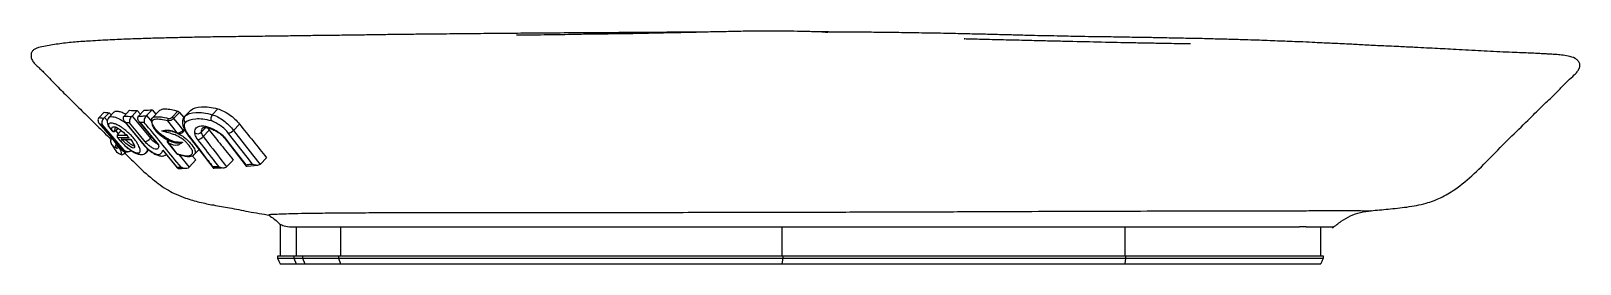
# Model space of a CAD drawing. Header units: millimetres. Extents: x -61 to 65, y -8 to 11.
import ezdxf

# ---------------------------------------------------------------- set-up
doc = ezdxf.new("R2010")
doc.units = ezdxf.units.MM

msp = doc.modelspace()

# ---------------------------------------------------------------- linework, layer by layer
at = {"color": 7, "linetype": 'Continuous', "lineweight": 25}
for p, q in [((-55.5, 3.61), (-55.08, 4.05)), ((-55.06, 3.62), (-54.69, 4.01)), ((-54.27, 4.09), (-54.7, 3.63)), ((-54.69, 4.01), (-54.52, 3.83)), ((-53.47, 3.74), (-53.03, 4.21)), ((-52.83, 3.74), (-52.4, 4.19)), ((-52.4, 4.19), (-52.14, 3.9)), ((-52.3, 3.74), (-51.83, 4.22)), ((-51.65, 3.78), (-51.2, 4.24)), ((-51.2, 4.24), (-50.89, 3.89)), ((-50.56, 4.22), (-51.18, 3.58)), ((-49.58, 3.65), (-49.12, 4.14)), ((-48.98, 4.03), (-49.45, 3.55)), ((-48.98, 4.03), (-48.62, 3.61)), ((-48.09, 4.18), (-48.55, 3.7)), ((-48.53, 3.72), (-48.07, 4.2)), ((-48.09, 4.18), (-48.07, 4.2)), ((-46.31, 3.85), (-45.86, 4.32)), ((-54.72, 2.87), (-54.46, 2.55)), ((-54.69, 2.84), (-54.46, 2.57)), ((-54.1, 2.6), (-53.96, 2.73)), ((-54.1, 2.6), (-54.09, 2.6)), ((-53.7, 2.56), (-53.93, 2.32)), ((-53.45, 3.29), (-51.84, 1.34)), ((-52.83, 3.74), (-51.33, 1.94)), ((-52.27, 3.31), (-50.75, 1.46)), ((-48.64, 2.48), (-48.54, 2.59)), ((-48.55, 3.7), (-48.53, 3.72)), ((-47.05, 2.08), (-46.56, 2.59)), ((-44.58, 2.58), (-44.1, 3.08)), ((-54.52, 1.89), (-54.48, 1.95)), ((-54.47, 1.42), (-54.37, 1.28)), ((-54.45, 1.93), (-54.46, 1.94)), ((-54.05, 1.44), (-53.63, 0.96)), ((-54, 1.99), (-54.01, 2.01)), ((-53.55, 1.83), (-52.88, 1.82)), ((-49.93, 1.57), (-49.23, 0.71)), ((-49.11, 2.35), (-49.11, 2.35)), ((-49.11, 1.56), (-49.03, 1.55)), ((-53.48, 0.67), (-53.29, 0.87)), ((-51.66, 0.79), (-51.46, 1)), ((-50.25, 0.86), (-49.15, -0.48)), ((-48.2, -0.4), (-47.64, 0.18)), ((-47.94, 0.52), (-47.64, 0.18)), ((-47.78, 0.62), (-47.39, 1.02)), ((-45.15, -0.38), (-44.61, 0.17)), ((-42.41, -0.15), (-41.91, 0.36)), ((-43.49, -0.33), (-42.61, -0.24)), ((-40.81, -5.02), (-40.81, -7.58)), ((-39.51, -5.25), (-39.51, -7.58)), ((-35.9, -5.25), (-35.9, -7.58)), ((-0.08, -5.25), (-0.08, -7.58)), ((27.77, -5.25), (27.77, -7.58)), ((42.48, -5.25), (41.93, -5.25)), ((43.68, -7.58), (43.68, -5.25)), ((-41.01, -7.58), (-41.01, -7.78)), ((-39.7, -7.58), (-39.7, -7.78)), ((-39.7, -7.78), (-39.51, -8.25)), ((-39, -7.58), (-39, -7.78)), ((-39, -7.78), (-38.81, -8.25)), ((-36.08, -7.58), (-36.08, -7.78)), ((-36.08, -7.78), (-35.9, -8.25)), ((0, -7.78), (-0.08, -8.25)), ((0, -7.58), (0, -7.78)), ((27.82, -7.78), (27.77, -8.25)), ((27.82, -7.58), (27.82, -7.78)), ((43.89, -7.78), (43.89, -7.58))]:
    msp.add_line(p, q, dxfattribs=at)
at = {"color": 8, "linetype": 'Continuous', "lineweight": 25}
for p, q in [((-51.65, 3.78), (-51.2, 3.24)), ((-55.06, 3.62), (-54.83, 3.35)), ((-54.45, 2.56), (-54.46, 2.57)), ((-54.2, 2.83), (-54.24, 2.58)), ((-54.14, 2.55), (-53.94, 2.31)), ((-54.09, 2.62), (-53.98, 2.74)), ((-53.7, 2.56), (-53.92, 2.33)), ((-48.68, 2.58), (-48.58, 2.68)), ((-47.21, 2.43), (-46.85, 2.81)), ((-53.99, 2.2), (-53.28, 2.19)), ((-51.33, 1.94), (-51.23, 2.05)), ((-54.12, 0.88), (-54.08, 0.83)), ((-49.23, 0.71), (-49.18, 0.69)), ((-49.04, 0.62), (-48.2, -0.4))]:
    msp.add_line(p, q, dxfattribs=at)
at = {"color": 7, "linetype": 'Continuous', "lineweight": 25, "flags": 128}
for points in [[(-55.49, 3.13), (-55.32, 2.94), (-54.47, 1.94)], [(-55.43, 3.07), (-54.95, 2.52), (-54.45, 1.93)], [(-53.47, 0.98), (-53.95, 1.54), (-55.24, 3.05)], [(-53.37, 3.21), (-52.9, 2.65), (-51.82, 1.34)], [(-51.76, 1.66), (-52.23, 2.22), (-53.03, 3.19)], [(-52.18, 3.21), (-51.71, 2.65), (-50.68, 1.41)], [(-49.16, 2.39), (-49.51, 2.83), (-49.91, 3.34)], [(-49.45, 3.55), (-49.03, 3.02), (-48.68, 2.58)], [(-44.58, 2.58), (-43.04, 0.6), (-42.43, -0.18)], [(-54.27, 1.72), (-53.88, 1.26), (-53.66, 1)], [(-53.93, 2.32), (-53.93, 2.32), (-53.92, 2.33)], [(-49.87, 1.54), (-49.52, 1.1), (-49.18, 0.69)], [(-45.36, 1.99), (-44.82, 1.29), (-43.57, -0.32)], [(-45.29, 1.97), (-44.85, 1.41), (-43.59, -0.21)], [(-43.06, -0.15), (-43.49, 0.41), (-44.99, 2.33)], [(-54.06, 0.81), (-54.07, 0.81), (-54.08, 0.83)], [(-50.32, 0.97), (-49.86, 0.41), (-49.19, -0.41)], [(-41.01, -7.78), (-40.91, -8.01), (-40.81, -8.25)]]:
    msp.add_lwpolyline(points, dxfattribs=at)
at = {"color": 8, "linetype": 'Continuous', "lineweight": 25, "flags": 128}
for points in [[(-54.09, 2.6), (-54.09, 2.6), (-54.09, 2.62)], [(-48.68, 2.58), (-48.66, 2.56), (-48.64, 2.53), (-48.64, 2.51), (-48.64, 2.49), (-48.64, 2.48), (-48.64, 2.48)]]:
    msp.add_lwpolyline(points, dxfattribs=at)
at = {"color": 7, "linetype": 'Continuous', "lineweight": 25}
for centre, radius, start, end in [((-45.93, 3.53), 0.495, 139.1655, 202.5037), ((-54.35, 2.68), 0.157, 228.3733, 319.1739), ((-49.75, 3.42), 0.178, 135.3167, 207.8235), ((-49.7, 3.35), 0.324, 37.4741, 67.773), ((-48.26, 3.47), 0.367, 138.7265, 227.6831), ((-45.2, 3.14), 0.83, 284.534, 318.1356), ((-53.88, 2.09), 0.154, 134.0963, 220.1955), ((-52.01, 2.51), 0.884, 285.8964, 319.4171), ((-49.71, 1.61), 0.179, 132.3636, 204.0827), ((-47.5, 2.73), 0.421, 236.45, 313.9152), ((-47.64, 2.6), 0.792, 282.2158, 318.5503)]:
    msp.add_arc(centre, radius, start, end, dxfattribs=at)
at = {"color": 8, "linetype": 'Continuous', "lineweight": 25}
for centre, radius, start, end in [((-49.08, 2.43), 0.0855, 207.3215, 248.0875), ((-48.21, 2.19), 0.0616, 221.3176, 278.7069), ((-45.81, 2.49), 0.0818, 176.4259, 236.9799), ((-45.31, 2.04), 0.071, 222.4359, 285.3467), ((-49.09, 0.74), 0.106, 212.8491, 252.0211)]:
    msp.add_arc(centre, radius, start, end, dxfattribs=at)
at = {"color": 7, "linetype": 'Continuous', "lineweight": 25}
for points, knots in [([(-5.58, 10.56), (-5.6, 10.56), (-5.89, 10.55), (-6.43, 10.55), (-7.2, 10.54), (-7.99, 10.54), (-9.35, 10.53), (-11.22, 10.51), (-13.68, 10.5), (-16.16, 10.48), (-18.62, 10.47), (-20.95, 10.45), (-23.18, 10.43), (-25.4, 10.41), (-27.37, 10.39), (-29.08, 10.37), (-30.54, 10.36), (-31.91, 10.34), (-33.22, 10.32), (-34.65, 10.3), (-36.03, 10.28), (-37.37, 10.27), (-38.65, 10.25), (-40, 10.23), (-41.51, 10.21), (-43.15, 10.19), (-44.8, 10.17), (-46.41, 10.15), (-47.89, 10.12), (-49.24, 10.09), (-50.51, 10.06), (-51.78, 10.02), (-53.16, 9.98), (-54.64, 9.91), (-56.09, 9.83), (-57.46, 9.75), (-58.69, 9.61), (-59.67, 9.45), (-60.32, 9.33), (-60.66, 9.21), (-60.84, 9.1), (-60.94, 8.98), (-61, 8.88), (-61.03, 8.75), (-61.03, 8.56), (-60.97, 8.29), (-60.74, 7.98), (-60.43, 7.7), (-60.16, 7.45), (-59.82, 7.1), (-59.43, 6.7), (-58.96, 6.21), (-58.49, 5.74), (-57.89, 5.15), (-57.11, 4.38), (-56.15, 3.44), (-55.28, 2.59), (-54.73, 2.04), (-54.54, 1.85)], [0, 0, 0, 0, 0.000988, 0.012557, 0.023202, 0.034684, 0.047002, 0.082759, 0.117648, 0.156014, 0.191853, 0.225102, 0.256309, 0.287822, 0.320519, 0.343286, 0.367068, 0.392122, 0.417347, 0.441424, 0.464898, 0.482582, 0.500784, 0.519962, 0.540572, 0.566378, 0.594044, 0.619989, 0.64358, 0.664856, 0.684303, 0.702272, 0.722371, 0.744361, 0.768133, 0.787019, 0.805971, 0.824782, 0.834292, 0.838602, 0.842473, 0.844277, 0.846067, 0.847956, 0.849998, 0.854553, 0.859601, 0.867461, 0.876477, 0.885255, 0.897711, 0.909562, 0.920415, 0.93018, 0.947713, 0.96676, 0.988187, 1, 1, 1, 1]), ([(47.75, -3.93), (48.21, -3.89), (49.18, -3.8), (50.68, -3.65), (52.11, -3.39), (53.43, -2.91), (54.76, -2.12), (56.17, -0.92), (57.67, 0.6), (59.16, 2.11), (60.53, 3.43), (61.66, 4.57), (62.55, 5.38), (63.2, 6.07), (63.73, 6.61), (64.17, 6.99), (64.44, 7.27), (64.55, 7.42), (64.6, 7.5), (64.62, 7.55), (64.66, 7.61), (64.69, 7.69), (64.71, 7.79), (64.71, 7.89), (64.69, 8.02), (64.62, 8.14), (64.51, 8.28), (64.23, 8.48), (63.76, 8.61), (63.22, 8.69), (62.73, 8.73), (62.32, 8.75), (61.94, 8.78), (61.64, 8.79), (61.46, 8.8), (61.13, 8.82), (60.66, 8.84), (59.99, 8.87), (59.18, 8.9), (58.22, 8.94), (57.2, 8.99), (56.18, 9.05), (55.18, 9.1), (54.22, 9.15), (53.38, 9.2), (52.51, 9.24), (51.72, 9.28), (51.02, 9.32), (50.51, 9.34), (49.89, 9.37), (49.07, 9.41), (48.27, 9.44), (47.56, 9.48), (46.9, 9.52), (46.29, 9.55), (45.71, 9.58), (45.06, 9.61), (44.42, 9.64), (43.76, 9.67), (42.93, 9.71), (42.09, 9.75), (41.21, 9.78), (40.38, 9.81), (39.49, 9.85), (38.64, 9.88), (37.63, 9.91), (36.51, 9.95), (35.26, 9.98), (33.88, 10.02), (32.61, 10.04), (31.58, 10.06), (30.86, 10.08), (30.23, 10.09), (29.56, 10.1), (28.78, 10.11), (27.84, 10.13), (26.68, 10.15), (25.45, 10.16), (24.27, 10.18), (23.37, 10.2), (22.48, 10.22), (21.5, 10.24), (20.41, 10.26), (19.22, 10.29), (17.92, 10.33), (16.57, 10.36), (15.03, 10.4), (13.25, 10.44), (11.31, 10.47), (9.47, 10.5), (7.82, 10.52), (6.3, 10.54), (5.24, 10.54), (4.54, 10.55), (4.14, 10.55), (3.79, 10.55), (3.46, 10.56), (3.16, 10.56), (3.18, 10.56), (3.28, 10.56), (3.46, 10.55), (3.65, 10.54), (3.7, 10.54), (3.64, 10.54), (3.51, 10.55), (3.29, 10.55), (3, 10.56), (2.69, 10.57), (2.3, 10.58), (1.64, 10.59), (0.66, 10.62), (-0.42, 10.63), (-1.31, 10.63), (-1.99, 10.62), (-2.58, 10.62), (-3.2, 10.61), (-3.98, 10.59), (-4.82, 10.57), (-5.68, 10.56), (-6.53, 10.54), (-7.54, 10.51), (-8.64, 10.49), (-9.61, 10.47), (-10.48, 10.45), (-11.27, 10.44), (-11.96, 10.42), (-12.56, 10.41), (-13.27, 10.4), (-14.13, 10.39), (-15.07, 10.38), (-15.81, 10.37), (-16.49, 10.36), (-17.31, 10.34), (-18.33, 10.33), (-19.48, 10.31), (-20.37, 10.3), (-21.02, 10.3), (-21.38, 10.29), (-21.6, 10.29), (-21.62, 10.29), (-21.63, 10.29)], [0, 0, 0, 0, 0.009196, 0.019102, 0.029474, 0.03752, 0.045981, 0.058854, 0.072658, 0.086281, 0.099236, 0.10865, 0.116512, 0.122145, 0.126569, 0.130848, 0.132903, 0.133855, 0.134312, 0.134573, 0.134907, 0.13584, 0.137141, 0.138488, 0.139585, 0.140508, 0.141378, 0.143134, 0.146773, 0.150202, 0.153272, 0.156278, 0.159435, 0.163779, 0.168872, 0.174491, 0.189588, 0.205315, 0.222446, 0.242416, 0.261737, 0.279888, 0.299147, 0.316448, 0.331939, 0.346762, 0.361195, 0.368955, 0.376582, 0.383698, 0.390305, 0.394594, 0.399084, 0.403829, 0.409098, 0.41491, 0.422783, 0.429856, 0.437048, 0.445782, 0.455692, 0.462476, 0.468149, 0.473513, 0.479862, 0.487058, 0.49691, 0.506507, 0.516644, 0.52693, 0.53202, 0.536525, 0.540376, 0.543767, 0.548911, 0.555072, 0.562324, 0.572862, 0.581984, 0.589925, 0.598158, 0.607258, 0.616741, 0.627103, 0.636611, 0.646344, 0.657173, 0.671434, 0.686845, 0.701265, 0.714294, 0.725943, 0.736922, 0.740286, 0.743585, 0.746629, 0.749363, 0.75194, 0.755418, 0.759607, 0.764974, 0.771035, 0.774037, 0.776616, 0.778838, 0.780601, 0.783214, 0.785708, 0.789432, 0.794227, 0.802137, 0.809185, 0.81508, 0.820971, 0.828155, 0.836143, 0.844123, 0.852096, 0.860057, 0.868953, 0.877539, 0.886811, 0.898345, 0.907024, 0.914917, 0.921835, 0.926408, 0.93051, 0.939284, 0.944276, 0.949027, 0.953183, 0.956894, 0.964243, 0.972457, 0.982383, 0.987685, 0.992413, 0.996624, 1, 1, 1, 1]), ([(16.56, 9.94), (16.3, 9.95), (15.82, 9.96), (15.24, 9.97), (14.87, 9.98), (14.71, 9.99), (14.74, 9.99), (14.74, 9.99)], [0, 0, 0, 0, 0.299865, 0.545196, 0.75098, 0.937565, 1, 1, 1, 1]), ([(33.09, 9.59), (33.09, 9.59), (33.12, 9.59), (33.04, 9.59), (32.91, 9.59), (32.66, 9.6), (32.23, 9.6), (31.51, 9.61), (30.45, 9.63), (29.27, 9.65), (27.66, 9.68), (25.55, 9.73), (23.33, 9.78), (21.48, 9.82), (19.96, 9.86), (18.27, 9.9), (17.15, 9.93), (16.56, 9.94)], [0, 0, 0, 0, 0.005824, 0.035487, 0.061725, 0.085426, 0.110096, 0.170003, 0.242191, 0.314195, 0.384123, 0.524223, 0.667848, 0.740103, 0.815544, 0.901651, 1, 1, 1, 1]), ([(-54.24, 4.06), (-54.23, 4.09), (-54.19, 4.16), (-53.97, 4.14), (-53.69, 4.08), (-53.43, 3.95), (-53.33, 3.89)], [0, 0, 0, 0, 0.146704, 0.460311, 0.774058, 1, 1, 1, 1]), ([(-50.56, 4.22), (-50.48, 4.26), (-50.32, 4.35), (-49.89, 4.32), (-49.48, 4.25), (-49.2, 4.16), (-49.12, 4.14)], [0, 0, 0, 0, 0.253371, 0.559127, 0.864746, 1, 1, 1, 1]), ([(-49.12, 4.14), (-49.1, 4.13), (-49.09, 4.13), (-49.08, 4.12), (-49.07, 4.11), (-49.05, 4.1), (-49.04, 4.09), (-49.03, 4.08), (-49.02, 4.07), (-49, 4.06), (-49, 4.05), (-48.99, 4.04), (-48.98, 4.03)], [0, 0, 0, 0, 0.0000503473, 0.0000503473, 0.0000503473, 0.0001006946, 0.0001006946, 0.0001006946, 0.0001510441, 0.0001510441, 0.0001510441, 0.0001871984, 0.0001871984, 0.0001871984, 0.0001871984]), ([(-48.53, 3.72), (-48.32, 3.9), (-48.03, 4.01), (-47.26, 4.05), (-46.82, 3.99), (-46.31, 3.85)], [0, 0, 0, 0, 0.5, 0.5, 1, 1, 1, 1]), ([(-48.07, 4.2), (-47.87, 4.37), (-47.58, 4.47), (-46.81, 4.51), (-46.37, 4.46), (-45.86, 4.32)], [0, 0, 0, 0, 0.5, 0.5, 1, 1, 1, 1]), ([(-46.31, 3.85), (-46.17, 3.81), (-46.02, 3.75), (-45.72, 3.59), (-45.56, 3.49), (-45.1, 3.15), (-44.81, 2.87), (-44.58, 2.58)], [0, 0, 0, 0, 0.25, 0.25, 0.5, 0.5, 1, 1, 1, 1]), ([(-45.86, 4.32), (-45.72, 4.28), (-45.57, 4.22), (-45.26, 4.07), (-45.1, 3.97), (-44.63, 3.65), (-44.33, 3.37), (-44.1, 3.08)], [0, 0, 0, 0, 0.25, 0.25, 0.5, 0.5, 1, 1, 1, 1]), ([(-55.55, 3.56), (-55.6, 3.47), (-55.6, 3.37), (-55.55, 3.21), (-55.5, 3.13), (-55.43, 3.07)], [0, 0, 0, 0, 0.5, 0.5, 1, 1, 1, 1]), ([(-55.5, 3.61), (-55.43, 3.6), (-55.36, 3.59), (-55.29, 3.59), (-55.23, 3.58), (-55.17, 3.57), (-55.11, 3.57)], [0, 0, 0, 0, 0.000808738, 0.000808738, 0.000808738, 0.001452569, 0.001452569, 0.001452569, 0.001452569]), ([(-55.24, 3.05), (-55.27, 3.05), (-55.29, 3.06), (-55.32, 3.06), (-55.35, 3.07), (-55.39, 3.07), (-55.43, 3.07)], [0, 0, 0, 0, 0.0002708639, 0.0002708639, 0.0002708639, 0.0006972593, 0.0006972593, 0.0006972593, 0.0006972593]), ([(-55.11, 3.57), (-55.16, 3.53), (-55.19, 3.48), (-55.24, 3.38), (-55.26, 3.33), (-55.28, 3.19), (-55.27, 3.11), (-55.24, 3.05)], [0, 0, 0, 0, 0.25, 0.25, 0.5, 0.5, 1, 1, 1, 1]), ([(-54.69, 3.64), (-54.7, 3.64), (-54.76, 3.6), (-54.83, 3.44), (-54.85, 3.24), (-54.81, 3.06), (-54.76, 2.96), (-54.74, 2.91)], [0, 0, 0, 0, 0.0156352, 0.2737336, 0.5274825, 0.8020531, 1, 1, 1, 1]), ([(-54.69, 2.84), (-54.69, 2.85), (-54.72, 2.86), (-54.74, 2.89), (-54.75, 2.91)], [0, 0, 0, 0, 0.25747, 1, 1, 1, 1]), ([(-54, 1.99), (-53.85, 1.82), (-53.69, 1.64), (-53.45, 1.39), (-53.37, 1.32), (-53.21, 1.19), (-53.14, 1.13), (-53, 1.03), (-52.94, 0.98), (-52.82, 0.91), (-52.76, 0.88), (-52.6, 0.8), (-52.51, 0.77), (-52.36, 0.74), (-52.29, 0.75), (-52.22, 0.78), (-52.2, 0.79), (-52.17, 0.84), (-52.16, 0.87), (-52.15, 0.94), (-52.16, 0.98), (-52.18, 1.07), (-52.2, 1.13), (-52.25, 1.25), (-52.28, 1.31), (-52.35, 1.45), (-52.4, 1.53), (-52.5, 1.69), (-52.56, 1.77), (-52.7, 1.95), (-52.77, 2.03), (-52.93, 2.21), (-53.01, 2.29), (-53.18, 2.44), (-53.26, 2.51), (-53.42, 2.64), (-53.5, 2.7), (-53.65, 2.81), (-53.72, 2.85), (-53.85, 2.93), (-53.91, 2.97), (-54.03, 3.03), (-54.08, 3.05), (-54.23, 3.11), (-54.32, 3.14), (-54.48, 3.17), (-54.56, 3.18), (-54.67, 3.16), (-54.71, 3.13), (-54.74, 3.05), (-54.74, 3.02), (-54.72, 2.94), (-54.71, 2.9), (-54.69, 2.84)], [0, 0, 0, 0, 0.0625, 0.0625, 0.09375, 0.09375, 0.125, 0.125, 0.15625, 0.15625, 0.1875, 0.1875, 0.25, 0.25, 0.3125, 0.3125, 0.34375, 0.34375, 0.375, 0.375, 0.40625, 0.40625, 0.4375, 0.4375, 0.46875, 0.46875, 0.5, 0.5, 0.53125, 0.53125, 0.5625, 0.5625, 0.59375, 0.59375, 0.625, 0.625, 0.65625, 0.65625, 0.6875, 0.6875, 0.71875, 0.71875, 0.75, 0.75, 0.8125, 0.8125, 0.875, 0.875, 0.9375, 0.9375, 0.96875, 0.96875, 1, 1, 1, 1]), ([(-54.46, 2.57), (-54.49, 2.69), (-54.48, 2.77), (-54.42, 2.85), (-54.39, 2.87), (-54.32, 2.88), (-54.27, 2.88), (-54.15, 2.85), (-54.08, 2.82), (-53.92, 2.72), (-53.83, 2.66), (-53.62, 2.51), (-53.51, 2.41), (-53.29, 2.21), (-53.17, 2.09), (-53.06, 1.98)], [0, 0, 0, 0, 0.25, 0.25, 0.375, 0.375, 0.5, 0.5, 0.625, 0.625, 0.75, 0.75, 0.875, 0.875, 1, 1, 1, 1]), ([(-54.46, 2.56), (-54.45, 2.55), (-54.44, 2.52), (-54.38, 2.5), (-54.31, 2.48), (-54.23, 2.5), (-54.16, 2.53), (-54.12, 2.58), (-54.1, 2.6)], [0, 0, 0, 0, 0.048282, 0.229448, 0.404476, 0.584873, 0.814147, 1, 1, 1, 1]), ([(-54.24, 2.58), (-54.23, 2.56), (-54.21, 2.55), (-54.16, 2.56), (-54.13, 2.58), (-54.09, 2.62)], [0, 0, 0, 0, 0.5, 0.5, 1, 1, 1, 1]), ([(-54.22, 2.83), (-54.22, 2.83), (-54.2, 2.83), (-54.08, 2.8), (-53.9, 2.7), (-53.67, 2.54), (-53.4, 2.31), (-53.19, 2.11), (-53.08, 1.99), (-53.05, 1.97)], [0, 0, 0, 0, 0.172392, 0.331764, 0.481218, 0.640553, 0.796626, 0.954653, 1, 1, 1, 1]), ([(-53.5, 3.71), (-53.53, 3.67), (-53.55, 3.62), (-53.56, 3.52), (-53.55, 3.48), (-53.5, 3.34), (-53.44, 3.27), (-53.37, 3.21)], [0, 0, 0, 0, 0.25, 0.25, 0.5, 0.5, 1, 1, 1, 1]), ([(-53.47, 3.74), (-53.37, 3.74), (-53.26, 3.73), (-53.15, 3.72), (-53.05, 3.72), (-52.96, 3.71), (-52.86, 3.71)], [0, 0, 0, 0, 0.000900692, 0.000900692, 0.000900692, 0.001702176, 0.001702176, 0.001702176, 0.001702176]), ([(-53.03, 3.19), (-53.08, 3.19), (-53.13, 3.19), (-53.18, 3.2), (-53.24, 3.2), (-53.3, 3.2), (-53.37, 3.21)], [0, 0, 0, 0, 0.0004288727, 0.0004288727, 0.0004288727, 0.0009533956, 0.0009533956, 0.0009533956, 0.0009533956]), ([(-52.86, 3.71), (-52.9, 3.67), (-52.94, 3.62), (-52.99, 3.52), (-53.01, 3.47), (-53.05, 3.33), (-53.05, 3.25), (-53.03, 3.19)], [0, 0, 0, 0, 0.25, 0.25, 0.5, 0.5, 1, 1, 1, 1]), ([(-52.32, 3.72), (-52.35, 3.67), (-52.37, 3.63), (-52.38, 3.53), (-52.37, 3.48), (-52.32, 3.35), (-52.26, 3.27), (-52.18, 3.21)], [0, 0, 0, 0, 0.25, 0.25, 0.5, 0.5, 1, 1, 1, 1]), ([(-52.3, 3.74), (-52.19, 3.74), (-52.08, 3.74), (-51.97, 3.74), (-51.87, 3.75), (-51.77, 3.75), (-51.67, 3.75)], [0, 0, 0, 0, 0.000837823, 0.000837823, 0.000837823, 0.001610008, 0.001610008, 0.001610008, 0.001610008]), ([(-51.84, 3.22), (-51.89, 3.22), (-51.94, 3.22), (-52, 3.22), (-52.06, 3.21), (-52.12, 3.21), (-52.18, 3.21)], [0, 0, 0, 0, 0.0003995513, 0.0003995513, 0.0003995513, 0.0008630711, 0.0008630711, 0.0008630711, 0.0008630711]), ([(-51.67, 3.75), (-51.71, 3.71), (-51.75, 3.66), (-51.8, 3.56), (-51.82, 3.51), (-51.86, 3.37), (-51.86, 3.28), (-51.84, 3.22)], [0, 0, 0, 0, 0.25, 0.25, 0.5, 0.5, 1, 1, 1, 1]), ([(-48.85, -0.4), (-49.73, 0.66), (-50.6, 1.72), (-51.48, 2.79), (-51.6, 2.93), (-51.72, 3.08), (-51.84, 3.22)], [0, 0, 0, 0, 0.004265101, 0.004265101, 0.004265101, 0.004849306, 0.004849306, 0.004849306, 0.004849306]), ([(-49.08, 1.61), (-49.08, 1.61), (-49.13, 1.61), (-49.35, 1.63), (-49.75, 1.76), (-50.24, 2.06), (-50.59, 2.33), (-50.83, 2.56), (-51.02, 2.82), (-51.19, 3.11), (-51.27, 3.39), (-51.2, 3.62), (-50.93, 3.7), (-50.65, 3.68), (-50.51, 3.67)], [0, 0, 0, 0, 0.000725, 0.055538, 0.209882, 0.329852, 0.389591, 0.43861, 0.485133, 0.55103, 0.640076, 0.726826, 0.862188, 1, 1, 1, 1]), ([(-49.91, 3.34), (-50.12, 3.4), (-50.3, 3.44), (-50.65, 3.48), (-50.8, 3.49), (-51.01, 3.46), (-51.07, 3.45), (-51.17, 3.39), (-51.21, 3.35), (-51.24, 3.23), (-51.23, 3.16), (-51.18, 2.97), (-51.13, 2.86), (-51.01, 2.68), (-50.97, 2.62), (-50.87, 2.49), (-50.81, 2.43), (-50.69, 2.31), (-50.63, 2.26), (-50.5, 2.16), (-50.44, 2.11), (-50.26, 1.99), (-50.15, 1.92), (-49.92, 1.8), (-49.81, 1.75), (-49.62, 1.68), (-49.52, 1.65), (-49.35, 1.62), (-49.27, 1.62), (-49.03, 1.61), (-48.88, 1.61), (-48.72, 1.61)], [0, 0, 0, 0, 0.125, 0.125, 0.25, 0.25, 0.3125, 0.3125, 0.375, 0.375, 0.4375, 0.4375, 0.5, 0.5, 0.53125, 0.53125, 0.5625, 0.5625, 0.59375, 0.59375, 0.625, 0.625, 0.6875, 0.6875, 0.75, 0.75, 0.8125, 0.8125, 0.875, 0.875, 1, 1, 1, 1]), ([(-50.4, 2.54), (-50.32, 2.55), (-50.24, 2.57), (-50.12, 2.59), (-50.07, 2.59), (-49.99, 2.61), (-49.94, 2.61), (-49.79, 2.6), (-49.67, 2.57), (-49.42, 2.49), (-49.29, 2.44), (-49.16, 2.39)], [0, 0, 0, 0, 0.25, 0.25, 0.375, 0.375, 0.5, 0.5, 0.75, 0.75, 1, 1, 1, 1]), ([(-49.18, 0.69), (-49.09, 0.66), (-49.01, 0.64), (-48.84, 0.59), (-48.76, 0.57), (-48.53, 0.53), (-48.38, 0.51), (-48.18, 0.53), (-48.12, 0.54), (-48.02, 0.59), (-47.98, 0.63), (-47.93, 0.7), (-47.92, 0.73), (-47.91, 0.79), (-47.91, 0.83), (-47.92, 0.91), (-47.94, 0.96), (-47.99, 1.06), (-48.03, 1.12), (-48.15, 1.29), (-48.24, 1.41), (-48.39, 1.58), (-48.44, 1.63), (-48.56, 1.74), (-48.62, 1.79), (-48.79, 1.92), (-48.91, 2), (-49.13, 2.12), (-49.23, 2.17), (-49.53, 2.28), (-49.7, 2.33), (-50.05, 2.43), (-50.23, 2.49), (-50.4, 2.54)], [0, 0, 0, 0, 0.0625, 0.0625, 0.125, 0.125, 0.25, 0.25, 0.3125, 0.3125, 0.375, 0.375, 0.40625, 0.40625, 0.4375, 0.4375, 0.46875, 0.46875, 0.5, 0.5, 0.5625, 0.5625, 0.59375, 0.59375, 0.625, 0.625, 0.6875, 0.6875, 0.75, 0.75, 0.875, 0.875, 1, 1, 1, 1]), ([(-50.4, 2.54), (-50.32, 2.54), (-50.2, 2.53), (-50.05, 2.53), (-49.99, 2.54), (-49.97, 2.54)], [0, 0, 0, 0, 0.621975, 0.932802, 1, 1, 1, 1]), ([(-49.45, 3.55), (-49.51, 3.48), (-49.6, 3.42), (-49.77, 3.34), (-49.86, 3.33), (-49.91, 3.34)], [0, 0, 0, 0, 0.5, 0.5, 1, 1, 1, 1]), ([(-49.91, 2.54), (-49.87, 2.55), (-49.78, 2.56), (-49.56, 2.51), (-49.33, 2.43), (-49.17, 2.37), (-49.11, 2.35)], [0, 0, 0, 0, 0.227169, 0.517586, 0.818558, 1, 1, 1, 1]), ([(-49.88, 3.55), (-49.84, 3.53), (-49.79, 3.54), (-49.68, 3.57), (-49.62, 3.61), (-49.58, 3.65)], [0, 0, 0, 0, 0.5, 0.5, 1, 1, 1, 1]), ([(-49.16, 2.39), (-49.1, 2.37), (-49.01, 2.39), (-48.83, 2.46), (-48.74, 2.52), (-48.68, 2.58)], [0, 0, 0, 0, 0.5, 0.5, 1, 1, 1, 1]), ([(-48.54, 3.69), (-48.58, 3.66), (-48.67, 3.57), (-48.73, 3.36), (-48.73, 3.1), (-48.66, 2.82), (-48.5, 2.5), (-48.35, 2.27), (-48.26, 2.15), (-48.26, 2.15)], [0, 0, 0, 0, 0.087029, 0.241033, 0.39628, 0.577129, 0.78562, 0.996017, 1, 1, 1, 1]), ([(-48.51, 3.2), (-48.6, 3.12), (-48.62, 2.97), (-48.54, 2.69), (-48.49, 2.58), (-48.37, 2.36), (-48.29, 2.25), (-48.2, 2.13)], [0, 0, 0, 0, 0.5, 0.5, 0.75, 0.75, 1, 1, 1, 1]), ([(-46.39, 3.34), (-46.87, 3.47), (-47.3, 3.52), (-48.02, 3.48), (-48.3, 3.38), (-48.51, 3.2)], [0, 0, 0, 0, 0.5, 0.5, 1, 1, 1, 1]), ([(-47.74, 2.38), (-47.74, 2.55), (-47.7, 2.69), (-47.57, 2.83), (-47.51, 2.87), (-47.38, 2.92), (-47.31, 2.93), (-47.14, 2.95), (-47.04, 2.94), (-46.84, 2.91), (-46.73, 2.88), (-46.51, 2.8), (-46.39, 2.76), (-46.14, 2.64), (-46.02, 2.58), (-45.89, 2.5)], [0, 0, 0, 0, 0.25, 0.25, 0.375, 0.375, 0.5, 0.5, 0.625, 0.625, 0.75, 0.75, 0.875, 0.875, 1, 1, 1, 1]), ([(-47.1, 2.78), (-47.09, 2.79), (-47.08, 2.8), (-46.95, 2.82), (-46.73, 2.8), (-46.44, 2.72), (-46.14, 2.59), (-45.93, 2.47), (-45.85, 2.42)], [0, 0, 0, 0, 0.1805991, 0.3476293, 0.524089, 0.6985829, 0.8819256, 1, 1, 1, 1]), ([(-46.68, 2.78), (-46.65, 2.74), (-46.62, 2.68), (-46.57, 2.62), (-46.56, 2.59)], [0, 0, 0, 0, 0.66543, 1, 1, 1, 1]), ([(-46.56, 2.59), (-46.23, 2.19), (-45.91, 1.79), (-45.26, 0.98), (-44.93, 0.58), (-44.61, 0.17)], [0, 0, 0, 0, 0.5, 0.5, 1, 1, 1, 1]), ([(-44.99, 2.33), (-45.18, 2.57), (-45.41, 2.79), (-45.79, 3.06), (-45.91, 3.13), (-46.16, 3.26), (-46.28, 3.31), (-46.39, 3.34)], [0, 0, 0, 0, 0.5, 0.5, 0.75, 0.75, 1, 1, 1, 1]), ([(-54.52, 1.89), (-54.58, 1.8), (-54.58, 1.69), (-54.52, 1.49), (-54.47, 1.4), (-54.4, 1.32)], [0, 0, 0, 0, 0.5, 0.5, 1, 1, 1, 1]), ([(-54.47, 1.94), (-54.4, 1.86), (-54.28, 1.7), (-54.14, 1.51), (-54.08, 1.41), (-54.07, 1.36), (-54.07, 1.37), (-54.07, 1.37)], [0, 0, 0, 0, 0.291871, 0.595458, 0.839786, 0.995013, 1, 1, 1, 1]), ([(-54.45, 1.93), (-54.35, 1.81), (-54.26, 1.7), (-54.12, 1.49), (-54.06, 1.4), (-53.99, 1.25), (-53.97, 1.19), (-53.98, 1.12), (-54.01, 1.11), (-54.05, 1.12)], [0, 0, 0, 0, 0.25, 0.25, 0.5, 0.5, 0.75, 0.75, 1, 1, 1, 1]), ([(-54.4, 1.32), (-54.36, 1.26), (-54.32, 1.2), (-54.29, 1.15), (-54.22, 1.04), (-54.15, 0.94), (-54.08, 0.83)], [0, 0, 0, 0, 0.0002984604, 0.0002984604, 0.0002984604, 0.0008426413, 0.0008426413, 0.0008426413, 0.0008426413]), ([(-54.08, 0.83), (-54.01, 0.78), (-53.95, 0.74), (-53.84, 0.68), (-53.8, 0.66), (-53.7, 0.65), (-53.67, 0.69), (-53.69, 0.82), (-53.71, 0.87), (-53.77, 1), (-53.81, 1.07), (-53.91, 1.23), (-53.97, 1.32), (-54.11, 1.51), (-54.19, 1.61), (-54.27, 1.72)], [0, 0, 0, 0, 0.125, 0.125, 0.25, 0.25, 0.5, 0.5, 0.625, 0.625, 0.75, 0.75, 0.875, 0.875, 1, 1, 1, 1]), ([(-54.27, 1.72), (-54.23, 1.67), (-54.15, 1.57), (-54.08, 1.49), (-54.04, 1.45)], [0, 0, 0, 0, 0.498223, 1, 1, 1, 1]), ([(-54.05, 1.12), (-54.09, 1.19), (-54.14, 1.28), (-54.14, 1.41), (-54.12, 1.45), (-54.12, 1.46)], [0, 0, 0, 0, 0.634746, 0.90769, 1, 1, 1, 1]), ([(-53.93, 2.32), (-53.94, 2.31), (-53.97, 2.28), (-54.01, 2.22), (-54.04, 2.16), (-54.05, 2.09), (-54.04, 2.04), (-54.02, 2.01), (-54.01, 2)], [0, 0, 0, 0, 0.103362, 0.384245, 0.612882, 0.754271, 0.898284, 1, 1, 1, 1]), ([(-54.01, 2), (-53.99, 1.98), (-53.9, 1.86), (-53.71, 1.65), (-53.46, 1.39), (-53.21, 1.16), (-52.96, 0.97), (-52.71, 0.81), (-52.45, 0.69), (-52.21, 0.62), (-51.99, 0.62), (-51.79, 0.67), (-51.7, 0.76), (-51.66, 0.8)], [0, 0, 0, 0, 0.0252942, 0.1153015, 0.2015394, 0.2926556, 0.3857126, 0.4893697, 0.6114515, 0.7601009, 0.8561349, 0.9416247, 1, 1, 1, 1]), ([(-53.92, 2.33), (-53.95, 2.29), (-53.98, 2.26), (-54, 2.22), (-54, 2.2), (-53.99, 2.2)], [0, 0, 0, 0, 0.5, 0.5, 1, 1, 1, 1]), ([(-52.94, 1.87), (-52.86, 1.76), (-52.8, 1.66), (-52.7, 1.49), (-52.66, 1.41), (-52.62, 1.28), (-52.62, 1.23), (-52.64, 1.16), (-52.67, 1.14), (-52.79, 1.14), (-52.94, 1.22), (-53.2, 1.41), (-53.3, 1.49), (-53.49, 1.67), (-53.6, 1.77), (-53.7, 1.87)], [0, 0, 0, 0, 0.125, 0.125, 0.25, 0.25, 0.375, 0.375, 0.5, 0.5, 0.75, 0.75, 0.875, 0.875, 1, 1, 1, 1]), ([(-53.7, 1.87), (-53.58, 1.87), (-53.45, 1.86), (-53.32, 1.86), (-53.19, 1.86), (-53.07, 1.87), (-52.94, 1.87)], [0, 0, 0, 0, 0.001359736, 0.001359736, 0.001359736, 0.00266502, 0.00266502, 0.00266502, 0.00266502]), ([(-53.55, 1.82), (-53.56, 1.82), (-53.62, 1.82), (-53.67, 1.85), (-53.7, 1.87), (-53.7, 1.87)], [0, 0, 0, 0, 0.254232, 0.8940958, 1, 1, 1, 1]), ([(-52.94, 1.87), (-52.94, 1.87), (-52.93, 1.85), (-52.92, 1.85), (-52.92, 1.84)], [0, 0, 0, 0, 0.249276, 1, 1, 1, 1]), ([(-52.92, 1.84), (-52.89, 1.78), (-52.79, 1.65), (-52.7, 1.48), (-52.66, 1.35), (-52.66, 1.35), (-52.66, 1.35)], [0, 0, 0, 0, 0.199328, 0.533637, 0.813251, 1, 1, 1, 1]), ([(-51.83, 1.34), (-51.83, 1.34), (-51.83, 1.33), (-51.82, 1.34), (-51.82, 1.34)], [0, 0, 0, 0, 0.434112, 1, 1, 1, 1]), ([(-51.82, 1.34), (-51.71, 1.23), (-51.6, 1.13), (-51.38, 0.95), (-51.27, 0.87), (-51.08, 0.74), (-50.99, 0.7), (-50.83, 0.64), (-50.77, 0.63), (-50.6, 0.62), (-50.52, 0.66), (-50.43, 0.76), (-50.41, 0.8), (-50.36, 0.88), (-50.34, 0.92), (-50.32, 0.97)], [0, 0, 0, 0, 0.125, 0.125, 0.25, 0.25, 0.375, 0.375, 0.5, 0.5, 0.75, 0.75, 0.875, 0.875, 1, 1, 1, 1]), ([(-51.79, 1.3), (-51.76, 1.26), (-51.63, 1.13), (-51.4, 0.94), (-51.11, 0.73), (-50.81, 0.57), (-50.52, 0.49), (-50.25, 0.5), (-50.11, 0.59), (-50.06, 0.62)], [0, 0, 0, 0, 0.0541987, 0.1959392, 0.3463287, 0.5137163, 0.6878378, 0.8676371, 1, 1, 1, 1]), ([(-50.68, 1.41), (-50.67, 1.35), (-50.66, 1.29), (-50.67, 1.2), (-50.68, 1.17), (-50.72, 1.11), (-50.74, 1.08), (-50.8, 1.05), (-50.84, 1.04), (-50.93, 1.05), (-50.98, 1.06), (-51.11, 1.11), (-51.18, 1.15), (-51.34, 1.26), (-51.43, 1.32), (-51.6, 1.48), (-51.69, 1.57), (-51.76, 1.66)], [0, 0, 0, 0, 0.125, 0.125, 0.25, 0.25, 0.375, 0.375, 0.5, 0.5, 0.625, 0.625, 0.75, 0.75, 0.875, 0.875, 1, 1, 1, 1]), ([(-50.68, 1.41), (-50.69, 1.41), (-50.71, 1.42), (-50.73, 1.44), (-50.74, 1.45), (-50.74, 1.46)], [0, 0, 0, 0, 0.296662, 0.705834, 1, 1, 1, 1]), ([(-49.89, 1.95), (-49.9, 1.94), (-49.94, 1.9), (-49.98, 1.82), (-49.99, 1.71), (-49.97, 1.62), (-49.94, 1.59), (-49.93, 1.58)], [0, 0, 0, 0, 0.096967, 0.382764, 0.641843, 0.886387, 1, 1, 1, 1]), ([(-48.72, 1.61), (-48.79, 1.57), (-48.86, 1.53), (-48.97, 1.46), (-49, 1.44), (-49.07, 1.4), (-49.11, 1.38), (-49.32, 1.33), (-49.59, 1.41), (-49.87, 1.54)], [0, 0, 0, 0, 0.25, 0.25, 0.375, 0.375, 0.5, 0.5, 1, 1, 1, 1]), ([(-49.83, 1.74), (-49.68, 1.67), (-49.53, 1.62), (-49.33, 1.58), (-49.27, 1.57), (-49.17, 1.57), (-49.12, 1.58), (-49.08, 1.61)], [0, 0, 0, 0, 0.5, 0.5, 0.75, 0.75, 1, 1, 1, 1]), ([(-49.11, 2.35), (-49.08, 2.34), (-49.02, 2.32), (-48.9, 2.33), (-48.77, 2.38), (-48.68, 2.44), (-48.65, 2.47), (-48.64, 2.48)], [0, 0, 0, 0, 0.170765, 0.428899, 0.71502, 0.967087, 1, 1, 1, 1]), ([(-48.72, 1.61), (-48.72, 1.61), (-48.8, 1.59), (-48.91, 1.57), (-49, 1.57), (-49.03, 1.57)], [0, 0, 0, 0, 0.0472297, 0.6525704, 1, 1, 1, 1]), ([(-48.26, 2.15), (-48.08, 1.92), (-47.41, 1.05), (-46.74, 0.18), (-46.25, -0.45)], [0, 0, 0, 0, 0.268097, 1, 1, 1, 1]), ([(-48.2, 2.13), (-47.69, 1.46), (-47.17, 0.8), (-46.66, 0.13), (-46.53, -0.03), (-46.4, -0.2), (-46.28, -0.36)], [0, 0, 0, 0, 0.002671984, 0.002671984, 0.002671984, 0.003339843, 0.003339843, 0.003339843, 0.003339843]), ([(-47.48, 1.83), (-47.56, 1.93), (-47.62, 2.04), (-47.71, 2.22), (-47.73, 2.31), (-47.74, 2.38)], [0, 0, 0, 0, 0.5, 0.5, 1, 1, 1, 1]), ([(-45.79, -0.35), (-45.93, -0.17), (-46.08, 0.02), (-46.22, 0.21), (-46.64, 0.75), (-47.06, 1.29), (-47.48, 1.83)], [0, 0, 0, 0, 0.00075, 0.00075, 0.00075, 0.002928262, 0.002928262, 0.002928262, 0.002928262]), ([(-47.05, 2.08), (-46.54, 1.42), (-46.02, 0.75), (-45.51, 0.09), (-45.39, -0.07), (-45.27, -0.23), (-45.15, -0.38)], [0, 0, 0, 0, 0.002672109, 0.002672109, 0.002672109, 0.0033034, 0.0033034, 0.0033034, 0.0033034]), ([(-45.89, 2.5), (-45.78, 2.43), (-45.67, 2.35), (-45.46, 2.17), (-45.37, 2.07), (-45.29, 1.97)], [0, 0, 0, 0, 0.5, 0.5, 1, 1, 1, 1]), ([(-45.85, 2.42), (-45.83, 2.41), (-45.74, 2.36), (-45.58, 2.23), (-45.43, 2.09), (-45.37, 2.01), (-45.36, 1.99)], [0, 0, 0, 0, 0.123785, 0.50412, 0.902193, 1, 1, 1, 1]), ([(-54.12, 0.87), (-54.11, 0.86), (-54.1, 0.83), (-54.07, 0.82), (-54.06, 0.81)], [0, 0, 0, 0, 0.482509, 1, 1, 1, 1]), ([(-54.01, 0.78), (-53.98, 0.75), (-53.86, 0.67), (-53.74, 0.62), (-53.59, 0.59), (-53.52, 0.65), (-53.49, 0.68)], [0, 0, 0, 0, 0.186774, 0.590074, 0.824022, 1, 1, 1, 1]), ([(-53.66, 1), (-53.62, 1), (-53.58, 0.99), (-53.55, 0.99), (-53.52, 0.99), (-53.5, 0.98), (-53.47, 0.98)], [0, 0, 0, 0, 0.0004292577, 0.0004292577, 0.0004292577, 0.000697425, 0.000697425, 0.000697425, 0.000697425]), ([(-53.66, 1), (-53.66, 1), (-53.64, 0.96), (-53.59, 0.91), (-53.53, 0.9), (-53.5, 0.89)], [0, 0, 0, 0, 0.091995, 0.591694, 1, 1, 1, 1]), ([(-53.5, 0.9), (-53.4, 0.88), (-53.3, 0.86), (-53.18, 0.85), (-53.18, 0.85)], [0, 0, 0, 0, 0.956833, 1, 1, 1, 1]), ([(-52.86, 0.94), (-52.9, 0.9), (-52.96, 0.87), (-53.07, 0.84), (-53.13, 0.84), (-53.3, 0.87), (-53.4, 0.91), (-53.47, 0.98)], [0, 0, 0, 0, 0.25, 0.25, 0.5, 0.5, 1, 1, 1, 1]), ([(-53.41, 0.74), (-53.12, 0.44), (-52.39, -0.29), (-51.25, -1.34), (-50.14, -2.15), (-49.22, -2.63), (-48.37, -2.96), (-47.36, -3.25), (-46.16, -3.49), (-44.84, -3.69), (-43.32, -4.03), (-42.23, -4.2), (-41.65, -4.29)], [0, 0, 0, 0, 0.094879, 0.234222, 0.354379, 0.407378, 0.468918, 0.559616, 0.645958, 0.747564, 0.865828, 1, 1, 1, 1]), ([(-50.24, 0.87), (-50.27, 0.89), (-50.3, 0.92), (-50.31, 0.96), (-50.32, 0.97)], [0, 0, 0, 0, 0.819056, 1, 1, 1, 1]), ([(-49.22, 0.71), (-49.22, 0.71), (-49.21, 0.68), (-49.17, 0.66), (-49.13, 0.65), (-49.12, 0.65)], [0, 0, 0, 0, 0.084024, 0.725688, 1, 1, 1, 1]), ([(-49.12, 0.64), (-49.12, 0.64), (-48.95, 0.58), (-48.65, 0.51), (-48.28, 0.45), (-48.03, 0.48), (-47.86, 0.54), (-47.8, 0.61), (-47.78, 0.64)], [0, 0, 0, 0, 0.00233, 0.347585, 0.59112, 0.783605, 0.939295, 1, 1, 1, 1]), ([(-49.19, -0.41), (-49.13, -0.4), (-49.07, -0.4), (-49.01, -0.4), (-48.95, -0.4), (-48.9, -0.4), (-48.85, -0.4)], [0, 0, 0, 0, 0.0004639313, 0.0004639313, 0.0004639313, 0.0008633374, 0.0008633374, 0.0008633374, 0.0008633374]), ([(-49.01, -0.53), (-49.04, -0.53), (-49.11, -0.53), (-49.16, -0.48), (-49.18, -0.43), (-49.18, -0.41), (-49.19, -0.41)], [0, 0, 0, 0, 0.336802, 0.803822, 0.92755, 1, 1, 1, 1]), ([(-49.01, -0.5), (-48.99, -0.5), (-48.8, -0.51), (-48.6, -0.49), (-48.41, -0.48)], [0, 0, 0, 0, 0.110773, 1, 1, 1, 1]), ([(-48.21, -0.42), (-48.25, -0.46), (-48.31, -0.49), (-48.43, -0.52), (-48.49, -0.52), (-48.66, -0.5), (-48.76, -0.46), (-48.85, -0.4)], [0, 0, 0, 0, 0.25, 0.25, 0.5, 0.5, 1, 1, 1, 1]), ([(-46.28, -0.36), (-46.2, -0.36), (-46.12, -0.36), (-46.04, -0.36), (-45.95, -0.36), (-45.87, -0.36), (-45.79, -0.35)], [0, 0, 0, 0, 0.0004729517, 0.0004729517, 0.0004729517, 0.0009567223, 0.0009567223, 0.0009567223, 0.0009567223]), ([(-46.28, -0.36), (-46.27, -0.39), (-46.26, -0.45), (-46.21, -0.49), (-46.18, -0.49), (-46.16, -0.49), (-46.16, -0.49)], [0, 0, 0, 0, 0.386365, 0.771044, 0.976673, 1, 1, 1, 1]), ([(-46.16, -0.46), (-46.16, -0.46), (-45.9, -0.47), (-45.62, -0.45), (-45.35, -0.44)], [0, 0, 0, 0, 0.011721, 1, 1, 1, 1]), ([(-45.15, -0.38), (-45.19, -0.42), (-45.24, -0.45), (-45.35, -0.48), (-45.41, -0.48), (-45.59, -0.46), (-45.7, -0.42), (-45.79, -0.35)], [0, 0, 0, 0, 0.25, 0.25, 0.5, 0.5, 1, 1, 1, 1]), ([(-43.59, -0.21), (-43.51, -0.2), (-43.43, -0.19), (-43.35, -0.18), (-43.25, -0.17), (-43.16, -0.16), (-43.06, -0.15)], [0, 0, 0, 0, 0.0004459593, 0.0004459593, 0.0004459593, 0.0009607484, 0.0009607484, 0.0009607484, 0.0009607484]), ([(-43.49, -0.34), (-43.5, -0.35), (-43.54, -0.35), (-43.58, -0.31), (-43.59, -0.25), (-43.59, -0.22), (-43.59, -0.21)], [0, 0, 0, 0, 0.213573, 0.619198, 0.929628, 1, 1, 1, 1]), ([(-42.43, -0.18), (-42.47, -0.21), (-42.53, -0.23), (-42.64, -0.26), (-42.69, -0.26), (-42.86, -0.24), (-42.97, -0.2), (-43.06, -0.15)], [0, 0, 0, 0, 0.25, 0.25, 0.5, 0.5, 1, 1, 1, 1]), ([(-41.76, -4.27), (-41.74, -4.26), (-41.71, -4.24), (-41.37, -4.21), (-40.78, -4.19), (-39.93, -4.16), (-38.82, -4.14), (-37.41, -4.12), (-35.69, -4.1), (-33.65, -4.09), (-31.31, -4.08), (-28.66, -4.08), (-25.73, -4.07), (-22.59, -4.07), (-19.36, -4.07), (-16.11, -4.07), (-12.89, -4.07), (-9.67, -4.07), (-6.47, -4.06), (-3.29, -4.06), (0.49, -4.05), (4.84, -4.04), (9.78, -4.02), (14.54, -4.01), (19.12, -3.99), (23.5, -3.97), (27.92, -3.96), (31.9, -3.95), (35.4, -3.94), (38.39, -3.93), (40.91, -3.93), (42.88, -3.93), (44.32, -3.92), (45.57, -3.92), (46.6, -3.92), (47.01, -3.93), (47.21, -3.93)], [0, 0, 0, 0, 0.0321207, 0.0658688, 0.0991529, 0.1289656, 0.1583879, 0.1875275, 0.2165308, 0.2455807, 0.2748975, 0.3047214, 0.3350321, 0.3655598, 0.3960366, 0.4242387, 0.4520798, 0.479588, 0.5070997, 0.534878, 0.5630186, 0.6079005, 0.6532381, 0.6985046, 0.736847, 0.7752011, 0.813785, 0.8527641, 0.87904, 0.9054553, 0.9310634, 0.9456373, 0.9595256, 0.9728774, 0.9861225, 1, 1, 1, 1]), ([(-41.76, -4.27), (-41.53, -4.43), (-41.2, -4.66), (-40.85, -4.99), (-40.75, -5.08)], [0, 0, 0, 0, 0.713597, 1, 1, 1, 1]), ([(44.62, -5.34), (44.85, -5.15), (45.31, -4.77), (46.07, -4.34), (46.89, -4.04), (47.46, -3.97), (47.75, -3.93)], [0, 0, 0, 0, 0.251389, 0.501879, 0.75118, 1, 1, 1, 1]), ([(47.21, -3.93), (47.38, -3.93), (47.71, -3.93), (47.81, -3.93), (47.75, -3.93), (47.74, -3.93)], [0, 0, 0, 0, 0.496157, 0.983973, 1, 1, 1, 1]), ([(-40.73, -5.06), (-40.69, -5.08), (-40.57, -5.14), (-40.26, -5.21), (-40.05, -5.25)], [0, 0, 0, 0, 0.333659, 1, 1, 1, 1]), ([(-40.05, -5.25), (-39.76, -5.25), (-39.36, -5.25), (-38.31, -5.25), (-37.66, -5.25), (-36.66, -5.25), (-36.45, -5.25), (-36.01, -5.25), (-35.78, -5.25), (-35.06, -5.25), (-34.55, -5.25), (-33.44, -5.25), (-32.85, -5.25), (-31.89, -5.25), (-31.56, -5.25), (-30.88, -5.25), (-30.52, -5.25), (-28.72, -5.25), (-27.13, -5.25), (-24.55, -5.25), (-23.66, -5.25), (-22.27, -5.25), (-21.79, -5.25), (-20.84, -5.25), (-20.35, -5.25), (-18.89, -5.25), (-17.89, -5.25), (-15.86, -5.25), (-14.82, -5.25), (-12.7, -5.25), (-11.64, -5.25), (-9.52, -5.25), (-8.47, -5.25), (-6.89, -5.25), (-6.37, -5.25), (-5.32, -5.25), (-4.79, -5.25), (-3.24, -5.25), (-2.21, -5.25), (0.84, -5.25), (2.83, -5.25), (6.81, -5.25), (8.8, -5.25), (11.82, -5.25), (12.83, -5.25), (14.87, -5.25), (15.91, -5.25), (21.1, -5.25), (25.33, -5.25), (30.62, -5.25), (31.68, -5.25), (33.8, -5.25), (34.86, -5.25), (36.43, -5.25), (36.96, -5.25), (38, -5.25), (38.52, -5.25), (39.54, -5.25), (40.04, -5.25), (41.02, -5.25), (41.49, -5.25), (41.93, -5.25)], [0, 0, 0, 0, 0.0625, 0.0625, 0.125, 0.125, 0.140625, 0.140625, 0.15625, 0.15625, 0.1875, 0.1875, 0.21875, 0.21875, 0.234375, 0.234375, 0.25, 0.25, 0.3125, 0.3125, 0.34375, 0.34375, 0.359375, 0.359375, 0.375, 0.375, 0.40625, 0.40625, 0.4375, 0.4375, 0.46875, 0.46875, 0.5, 0.5, 0.515625, 0.515625, 0.53125, 0.53125, 0.5625, 0.5625, 0.625, 0.625, 0.6875, 0.6875, 0.71875, 0.71875, 0.75, 0.75, 0.875, 0.875, 0.90625, 0.90625, 0.9375, 0.9375, 0.953125, 0.953125, 0.96875, 0.96875, 0.984375, 0.984375, 1, 1, 1, 1]), ([(42.48, -5.25), (42.67, -5.25), (43.09, -5.25), (43.64, -5.25), (44.03, -5.25), (44.37, -5.25), (44.63, -5.25), (44.76, -5.25), (44.71, -5.25), (44.69, -5.25)], [0, 0, 0, 0, 0.1123033, 0.2548656, 0.4017183, 0.4750395, 0.6979316, 0.9207526, 1, 1, 1, 1]), ([(-41, -7.58), (-40.98, -7.58), (-40.93, -7.58), (-40.47, -7.58), (-39.96, -7.58), (-39.7, -7.58)], [0, 0, 0, 0, 0.309004, 0.653619, 1, 1, 1, 1]), ([(-41, -7.78), (-40.98, -7.78), (-40.93, -7.78), (-40.47, -7.78), (-39.96, -7.78), (-39.7, -7.78)], [0, 0, 0, 0, 0.308994, 0.653614, 1, 1, 1, 1]), ([(-40.8, -8.25), (-40.78, -8.25), (-40.73, -8.25), (-40.27, -8.25), (-39.76, -8.25), (-39.51, -8.25)], [0, 0, 0, 0, 0.30789, 0.652951, 1, 1, 1, 1]), ([(-39, -7.58), (-38.75, -7.58), (-38.48, -7.58), (-37.89, -7.58), (-37.57, -7.58), (-36.87, -7.58), (-36.49, -7.58), (-36.08, -7.58)], [0.2550946, 0.2550946, 0.2550946, 0.2550946, 0.5000856, 0.5000856, 0.7500428, 0.7500428, 1, 1, 1, 1]), ([(-39, -7.78), (-38.75, -7.78), (-38.48, -7.78), (-37.89, -7.78), (-37.57, -7.78), (-36.87, -7.78), (-36.49, -7.78), (-36.08, -7.78)], [0.2550946, 0.2550946, 0.2550946, 0.2550946, 0.5000856, 0.5000856, 0.7500428, 0.7500428, 1, 1, 1, 1]), ([(-38.81, -8.25), (-38.56, -8.25), (-38.3, -8.25), (-37.71, -8.25), (-37.39, -8.25), (-36.69, -8.25), (-36.31, -8.25), (-35.9, -8.25)], [0.2550946, 0.2550946, 0.2550946, 0.2550946, 0.5000856, 0.5000856, 0.7500428, 0.7500428, 1, 1, 1, 1]), ([(-36.08, -7.58), (-35.99, -7.58), (-35.91, -7.58), (-34.31, -7.58), (-32.38, -7.58), (-27.81, -7.58), (-25.17, -7.58), (-18.65, -7.58), (-14.63, -7.58), (-7.13, -7.58), (-3.61, -7.58), (0, -7.58)], [0, 0, 0, 0, 0.012839, 0.012839, 0.242297, 0.242297, 0.471754, 0.471754, 0.747104, 0.747104, 1, 1, 1, 1]), ([(-36.08, -7.78), (-35.99, -7.78), (-35.91, -7.78), (-34.31, -7.78), (-32.38, -7.78), (-27.81, -7.78), (-25.17, -7.78), (-18.65, -7.78), (-14.63, -7.78), (-7.13, -7.78), (-3.61, -7.78), (0, -7.78)], [0, 0, 0, 0, 0.012839, 0.012839, 0.242297, 0.242297, 0.471754, 0.471754, 0.747104, 0.747104, 1, 1, 1, 1]), ([(-35.9, -8.25), (-35.82, -8.25), (-35.74, -8.25), (-34.14, -8.25), (-32.23, -8.25), (-27.69, -8.25), (-25.07, -8.25), (-18.59, -8.25), (-14.6, -8.25), (-7.17, -8.25), (-3.68, -8.25), (-0.08, -8.25)], [0, 0, 0, 0, 0.012839, 0.012839, 0.242297, 0.242297, 0.471754, 0.471754, 0.747104, 0.747104, 1, 1, 1, 1]), ([(-0.08, -8.25), (1.54, -8.25), (3.16, -8.25), (7.36, -8.25), (9.93, -8.25), (13.86, -8.25), (15.18, -8.25), (20.18, -8.25), (23.92, -8.25), (27.77, -8.25)], [0, 0, 0, 0, 0.177926, 0.177926, 0.463835, 0.463835, 0.606789, 0.606789, 1, 1, 1, 1]), ([(0, -7.58), (1.62, -7.58), (3.24, -7.58), (7.44, -7.58), (10.01, -7.58), (13.93, -7.58), (15.25, -7.58), (20.24, -7.58), (23.97, -7.58), (27.82, -7.58)], [0, 0, 0, 0, 0.177926, 0.177926, 0.463835, 0.463835, 0.606789, 0.606789, 1, 1, 1, 1]), ([(0, -7.78), (1.62, -7.78), (3.24, -7.78), (7.44, -7.78), (10.01, -7.78), (13.93, -7.78), (15.25, -7.78), (20.24, -7.78), (23.97, -7.78), (27.82, -7.78)], [0, 0, 0, 0, 0.177926, 0.177926, 0.463835, 0.463835, 0.606789, 0.606789, 1, 1, 1, 1]), ([(27.77, -8.25), (28.85, -8.25), (30.99, -8.25), (34.14, -8.25), (36.63, -8.25), (38.46, -8.25), (39.71, -8.25), (40.87, -8.25), (41.9, -8.25), (42.74, -8.25), (43.32, -8.25), (43.61, -8.25), (43.7, -8.25), (43.68, -8.25), (43.68, -8.25)], [0, 0, 0, 0, 0.165481, 0.327697, 0.481678, 0.551624, 0.620412, 0.688747, 0.755261, 0.816075, 0.869811, 0.925803, 0.989264, 1, 1, 1, 1]), ([(27.82, -7.58), (28.9, -7.58), (31.04, -7.58), (34.2, -7.58), (36.7, -7.58), (38.55, -7.58), (39.82, -7.58), (41, -7.58), (42.05, -7.58), (42.94, -7.58), (43.58, -7.58), (43.86, -7.58), (43.87, -7.58), (43.87, -7.58)], [0, 0, 0, 0, 0.163028, 0.323362, 0.476275, 0.546023, 0.614805, 0.683329, 0.750315, 0.812136, 0.874915, 0.941603, 1, 1, 1, 1]), ([(27.82, -7.78), (28.9, -7.78), (31.04, -7.78), (34.2, -7.78), (36.7, -7.78), (38.55, -7.78), (39.82, -7.78), (41, -7.78), (42.05, -7.78), (42.94, -7.78), (43.58, -7.78), (43.86, -7.78), (43.87, -7.78), (43.87, -7.78)], [0, 0, 0, 0, 0.163028, 0.323362, 0.476275, 0.546023, 0.614805, 0.683329, 0.750315, 0.812136, 0.874915, 0.941603, 1, 1, 1, 1]), ([(43.69, -8.25), (43.72, -8.17), (43.79, -8.01), (43.85, -7.86), (43.89, -7.78)], [0, 0, 0, 0, 0.499997, 1, 1, 1, 1])]:
    msp.add_open_spline(points, degree=3, knots=knots, dxfattribs=at)
for points in [[(-55.08, 4.05), (-54.95, 4.03), (-54.82, 4.02), (-54.69, 4.01)], [(-53.03, 4.21), (-52.82, 4.2), (-52.61, 4.19), (-52.4, 4.19)], [(-51.83, 4.22), (-51.62, 4.22), (-51.41, 4.23), (-51.2, 4.24)], [(-51.67, 3.75), (-51.66, 3.76), (-51.66, 3.77), (-51.65, 3.78)], [(-55.55, 3.56), (-55.53, 3.58), (-55.52, 3.6), (-55.5, 3.61)], [(-55.11, 3.57), (-55.09, 3.58), (-55.07, 3.6), (-55.06, 3.62)], [(-53.5, 3.71), (-53.49, 3.72), (-53.48, 3.73), (-53.47, 3.74)], [(-52.86, 3.71), (-52.85, 3.72), (-52.84, 3.73), (-52.83, 3.74)], [(-52.32, 3.72), (-52.31, 3.72), (-52.3, 3.73), (-52.3, 3.74)], [(-44.1, 3.08), (-43.37, 2.18), (-42.64, 1.27), (-41.91, 0.36)], [(-54.05, 1.12), (-54.13, 1.15), (-54.25, 1.21), (-54.4, 1.32)], [(-53.06, 1.98), (-53.39, 1.97), (-53.7, 1.98), (-54, 1.99)], [(-47.21, 2.43), (-47.21, 2.34), (-47.15, 2.21), (-47.05, 2.08)], [(-48.2, -0.4), (-48.2, -0.41), (-48.21, -0.41), (-48.21, -0.42)], [(-42.43, -0.18), (-42.42, -0.17), (-42.42, -0.16), (-42.41, -0.15)], [(-39.7, -7.58), (-39.49, -7.58), (-39.25, -7.58), (-39, -7.58)], [(-39.7, -7.78), (-39.49, -7.78), (-39.25, -7.78), (-39, -7.78)], [(-39.51, -8.25), (-39.3, -8.25), (-39.07, -8.25), (-38.81, -8.25)]]:
    msp.add_open_spline(points, degree=3, dxfattribs=at)
at = {"color": 8, "linetype": 'Continuous', "lineweight": 25}
for points, knots in [([(-54.69, 3.63), (-54.68, 3.64), (-54.67, 3.71), (-54.51, 3.7), (-54.24, 3.67), (-53.89, 3.56), (-53.53, 3.32), (-53.41, 3.24)], [0, 0, 0, 0, 0.0361525, 0.2486798, 0.466415, 0.8148438, 1, 1, 1, 1]), ([(-50.51, 3.67), (-50.49, 3.67), (-50.32, 3.67), (-50.08, 3.6), (-49.88, 3.55)], [0, 0, 0, 0, 0.127216, 1, 1, 1, 1]), ([(-47.08, 2.77), (-47.13, 2.72), (-47.21, 2.64), (-47.21, 2.49), (-47.21, 2.43)], [0, 0, 0, 0, 0.5827746, 1, 1, 1, 1]), ([(-53.42, 1.87), (-53.33, 1.79), (-53.15, 1.62), (-52.91, 1.44), (-52.75, 1.36), (-52.67, 1.34), (-52.66, 1.37), (-52.65, 1.38)], [0, 0, 0, 0, 0.2392578, 0.4948968, 0.7548444, 0.9228138, 1, 1, 1, 1]), ([(-51.33, 1.94), (-51.33, 1.94), (-51.31, 1.91), (-51.26, 1.85), (-51.18, 1.76), (-51.08, 1.68), (-50.96, 1.6), (-50.88, 1.56), (-50.85, 1.57), (-50.84, 1.58)], [0, 0, 0, 0, 0.004927, 0.124449, 0.253558, 0.408926, 0.614019, 0.947987, 1, 1, 1, 1]), ([(-49.87, 1.54), (-49.89, 1.54), (-49.92, 1.55), (-49.93, 1.57), (-49.93, 1.58)], [0, 0, 0, 0, 0.729622, 1, 1, 1, 1]), ([(-49.58, 2.51), (-49.55, 2.5), (-49.4, 2.46), (-49.12, 2.35), (-48.76, 2.15), (-48.43, 1.9), (-48.11, 1.57), (-47.86, 1.25), (-47.71, 0.97), (-47.69, 0.8), (-47.71, 0.69), (-47.77, 0.65), (-47.79, 0.64)], [0, 0, 0, 0, 0.0427262, 0.2015869, 0.3441553, 0.4409261, 0.5404816, 0.7034679, 0.7793934, 0.851309, 0.9500669, 1, 1, 1, 1]), ([(-53.5, 0.9), (-53.49, 0.88), (-53.43, 0.76), (-53.43, 0.68), (-53.48, 0.68), (-53.48, 0.68)], [0, 0, 0, 0, 0.116033, 0.95585, 1, 1, 1, 1]), ([(-51.64, 1.15), (-51.64, 1.15), (-51.57, 0.99), (-51.58, 0.86), (-51.66, 0.82), (-51.68, 0.82)], [0, 0, 0, 0, 0.032194, 0.73606, 1, 1, 1, 1])]:
    msp.add_open_spline(points, degree=3, knots=knots, dxfattribs=at)

doc.saveas('drawing.dxf')
